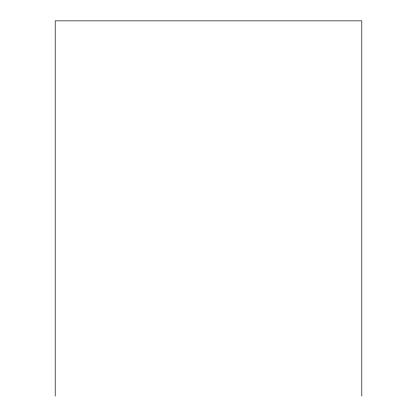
<?xml version="1.0" encoding="UTF-8"?>
<svg xmlns="http://www.w3.org/2000/svg" width="417" height="417" viewBox="0 0 417 417"><rect width="100%" height="100%" fill="white"/><g stroke="black" fill="none" stroke-linecap="round" stroke-linejoin="round"><path stroke-width="0.63" d="M361.794 396.15L361.794 20.85L55.206 20.85L55.206 396.15"/></g></svg>
